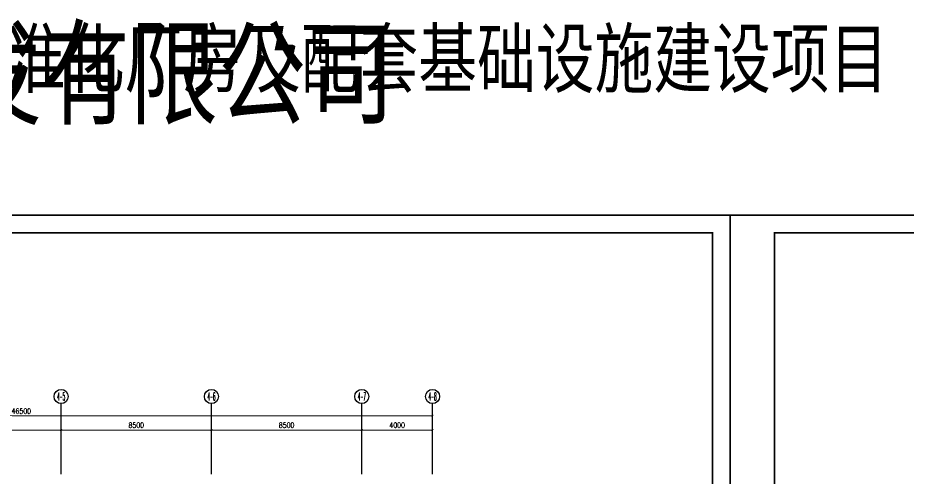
# Model space of a CAD drawing. Extents: x -124594 to 516503, y -3148 to 203159.
# Drawn here: x 125208 to 175555, y 120910 to 146940 of the extents above; entities that cross this region are included whole.
import ezdxf
from ezdxf.enums import TextEntityAlignment as Align

# ---------------------------------------------------------------- set-up
doc = ezdxf.new("R2018")
doc.units = 0
doc.header["$LTSCALE"] = 1000
doc.header["$MEASUREMENT"] = 0
for name, color, linetype in [('AXIS', 3, 'Continuous'), ('AXIS_TEXT', 7, 'Continuous'), ('PUB_TITLE', 4, 'Continuous'), ('TWT_TITLE', 7, 'Continuous'), ('图签目录', 255, 'Continuous'), ('打印框线', 7, 'Continuous'), ('标准打印框线2025-06-19-05-44', 7, 'Continuous')]:
    doc.layers.add(name, color=color, linetype=linetype)
doc.layers.add('建筑底图', color=8, linetype='Continuous', lineweight=5)
doc.styles.add('_TCH_AXIS', font='COMPLEX', dxfattribs={"bigfont": 'GBCBIG'})
doc.styles.add('_TCH_DIM_T3', font='SIMPLEX', dxfattribs={"width": 0.705882, "bigfont": 'GBCBIG'})
doc.styles.add('COMPLEX', font='COMPLEX')
doc.styles.get("Standard").update_dxf_attribs({"font": 'gbenor.shx', "bigfont": 'gbcbig.shx'})
doc.styles.add('宋体', font='宋体.ttf')
doc.dimstyles.new('_TCH_ARCH&&100', dxfattribs={"dimtxt": 297.5, "dimasz": 100, "dimexe": 250, "dimexo": 300, "dimgap": 126.25, "dimtad": 1, "dimdec": 0, "dimzin": 0, "dimdsep": 46, "dimtxsty": '_TCH_DIM_T3', "dimblk": 'ARCHTICK', "dimcen": 0.09, "dimclrt": 7, "dimazin": 2, "dimtfac": 1, "dimtdec": 0, "dimtix": 1, "dimtmove": 2, "dimatfit": 3, "dimfxl": 1, "dimtolj": 1, "dimtzin": 0, "dimarcsym": 0})

# ---------------------------------------------------------------- blocks, each defined once
blk = doc.blocks.new('_AXISO')
blk.add_circle((0, 0), 0.5)
at = {"layer": 'AXIS_TEXT', "style": 'COMPLEX', "width": 1.041667}
blk.add_attdef('A', text='', height=0.56, dxfattribs=at).set_placement((-0.25, -0.28), (0.25, -0.28), align=Align.FIT)
blk = doc.blocks.new('_ArchTick')
at = {"color": 0, "linetype": 'ByBlock', "const_width": 0.4}
blk.add_lwpolyline([(-0.5, -0.5), (0.5, 0.5)], dxfattribs=at)
blk = doc.blocks.new('*D160')
at = {"layer": 'AXIS', "color": 0, "lineweight": -2, "transparency": 16777216}
for p, q in [((102158, 121730), (102158, 124680)), ((102158, 124430), (148658, 124430)), ((148658, 121730), (148658, 124680))]:
    blk.add_line(p, q, dxfattribs=at)
at = {"layer": 'Defpoints', "color": 0, "transparency": 16777216}
for p in [(148658, 124430), (102158, 121430), (148658, 121430)]:
    blk.add_point(p, dxfattribs=at)
at = {"layer": 'AXIS', "color": 0, "lineweight": -2, "transparency": 16777216, "xscale": 100, "yscale": 100, "zscale": 100, "rotation": 180}
blk.add_blockref('_ArchTick', (102158, 124430), dxfattribs=at)
at = {"layer": 'AXIS', "color": 0, "lineweight": -2, "transparency": 16777216, "xscale": 100, "yscale": 100, "zscale": 100}
blk.add_blockref('_ArchTick', (148658, 124430), dxfattribs=at)
at = {"layer": 'AXIS', "color": 7, "transparency": 16777216, "insert": (125408, 124705), "char_height": 297.5, "attachment_point": 5, "style": '_TCH_DIM_T3'}
blk.add_mtext('\\A1;46500', dxfattribs=at)
blk = doc.blocks.new('*D161')
at = {"layer": 'AXIS', "color": 0, "lineweight": -2, "transparency": 16777216}
for p, q in [((144658, 121430), (144658, 123880)), ((148658, 121430), (148658, 123880)), ((144658, 123630), (148658, 123630))]:
    blk.add_line(p, q, dxfattribs=at)
at = {"layer": 'Defpoints', "color": 0, "transparency": 16777216}
for p in [(148658, 123630), (144658, 121130), (148658, 121130)]:
    blk.add_point(p, dxfattribs=at)
at = {"layer": 'AXIS', "color": 0, "lineweight": -2, "transparency": 16777216, "xscale": 100, "yscale": 100, "zscale": 100, "rotation": 180}
blk.add_blockref('_ArchTick', (144658, 123630), dxfattribs=at)
at = {"layer": 'AXIS', "color": 0, "lineweight": -2, "transparency": 16777216, "xscale": 100, "yscale": 100, "zscale": 100}
blk.add_blockref('_ArchTick', (148658, 123630), dxfattribs=at)
at = {"layer": 'AXIS', "color": 7, "transparency": 16777216, "insert": (146658, 123905), "char_height": 297.5, "attachment_point": 5, "style": '_TCH_DIM_T3'}
blk.add_mtext('\\A1;4000', dxfattribs=at)
blk = doc.blocks.new('*D162')
at = {"layer": 'AXIS', "color": 0, "lineweight": -2, "transparency": 16777216}
for p, q in [((136158, 121430), (136158, 123880)), ((144658, 121430), (144658, 123880)), ((136158, 123630), (144658, 123630))]:
    blk.add_line(p, q, dxfattribs=at)
at = {"layer": 'Defpoints', "color": 0, "transparency": 16777216}
for p in [(144658, 123630), (136158, 121130), (144658, 121130)]:
    blk.add_point(p, dxfattribs=at)
at = {"layer": 'AXIS', "color": 0, "lineweight": -2, "transparency": 16777216, "xscale": 100, "yscale": 100, "zscale": 100, "rotation": 180}
blk.add_blockref('_ArchTick', (136158, 123630), dxfattribs=at)
at = {"layer": 'AXIS', "color": 0, "lineweight": -2, "transparency": 16777216, "xscale": 100, "yscale": 100, "zscale": 100}
blk.add_blockref('_ArchTick', (144658, 123630), dxfattribs=at)
at = {"layer": 'AXIS', "color": 7, "transparency": 16777216, "insert": (140408, 123905), "char_height": 297.5, "attachment_point": 5, "style": '_TCH_DIM_T3'}
blk.add_mtext('\\A1;8500', dxfattribs=at)
blk = doc.blocks.new('*D163')
at = {"layer": 'AXIS', "color": 0, "lineweight": -2, "transparency": 16777216}
for p, q in [((127658, 121430), (127658, 123880)), ((136158, 121430), (136158, 123880)), ((127658, 123630), (136158, 123630))]:
    blk.add_line(p, q, dxfattribs=at)
at = {"layer": 'Defpoints', "color": 0, "transparency": 16777216}
for p in [(136158, 123630), (127658, 121130), (136158, 121130)]:
    blk.add_point(p, dxfattribs=at)
at = {"layer": 'AXIS', "color": 0, "lineweight": -2, "transparency": 16777216, "xscale": 100, "yscale": 100, "zscale": 100, "rotation": 180}
blk.add_blockref('_ArchTick', (127658, 123630), dxfattribs=at)
at = {"layer": 'AXIS', "color": 0, "lineweight": -2, "transparency": 16777216, "xscale": 100, "yscale": 100, "zscale": 100}
blk.add_blockref('_ArchTick', (136158, 123630), dxfattribs=at)
at = {"layer": 'AXIS', "color": 7, "transparency": 16777216, "insert": (131908, 123905), "char_height": 297.5, "attachment_point": 5, "style": '_TCH_DIM_T3'}
blk.add_mtext('\\A1;8500', dxfattribs=at)
blk = doc.blocks.new('*D164')
at = {"layer": 'AXIS', "color": 0, "lineweight": -2, "transparency": 16777216}
for p, q in [((119158, 121430), (119158, 123880)), ((127658, 121430), (127658, 123880)), ((119158, 123630), (127658, 123630))]:
    blk.add_line(p, q, dxfattribs=at)
at = {"layer": 'Defpoints', "color": 0, "transparency": 16777216}
for p in [(127658, 123630), (119158, 121130), (127658, 121130)]:
    blk.add_point(p, dxfattribs=at)
at = {"layer": 'AXIS', "color": 0, "lineweight": -2, "transparency": 16777216, "xscale": 100, "yscale": 100, "zscale": 100, "rotation": 180}
blk.add_blockref('_ArchTick', (119158, 123630), dxfattribs=at)
at = {"layer": 'AXIS', "color": 0, "lineweight": -2, "transparency": 16777216, "xscale": 100, "yscale": 100, "zscale": 100}
blk.add_blockref('_ArchTick', (127658, 123630), dxfattribs=at)
at = {"layer": 'AXIS', "color": 7, "transparency": 16777216, "insert": (123408, 123905), "char_height": 297.5, "attachment_point": 5, "style": '_TCH_DIM_T3'}
blk.add_mtext('\\A1;8500', dxfattribs=at)
blk = doc.blocks.new('ztwj08_202506190545')
at = {"layer": '图签目录', "lineweight": 30, "width": 0.8, "flags": 104}
for tag, p in [('建设单位', (101550, 2466)), ('工程名称', (109550, 2492)), ('图纸名称', (117550, 2500))]:
    blk.add_attdef(tag, text='', height=300, dxfattribs=at).set_placement(p, align=Align.MIDDLE_CENTER)
at = {"layer": '图签目录', "style": '宋体', "width": 0.8}
for tag, p in [('图纸编号', (123858, 2513)), ('图纸时间', (115675, 1528)), ('设计号', (119550, 1500))]:
    blk.add_attdef(tag, text='', height=300, dxfattribs=at).set_placement(p, align=Align.MIDDLE)
for tag, p in [('65', (121547, 1364)), ('3', (123847, 1347))]:
    blk.add_attdef(tag, text='', height=300, dxfattribs=at).set_placement(p, align=Align.CENTER)
blk = doc.blocks.new('ztwj06_202506190545')
at = {"layer": 'TWT_TITLE', "const_width": 80}
blk.add_lwpolyline([(83100, 1000), (83100, 58400)], dxfattribs=at)
at = {"layer": '图签目录', "lineweight": 30, "width": 0.8, "flags": 104}
for tag, p in [('建设单位', (59500, 2466)), ('工程名称', (67500, 2492)), ('图纸名称', (75500, 2500))]:
    blk.add_attdef(tag, text='', height=300, dxfattribs=at).set_placement(p, align=Align.MIDDLE_CENTER)
at = {"layer": '图签目录', "style": '宋体', "width": 0.8}
for tag, p in [('图纸编号', (81808, 2513)), ('图纸时间', (73625, 1528)), ('设计号', (77500, 1500))]:
    blk.add_attdef(tag, text='', height=300, dxfattribs=at).set_placement(p, align=Align.MIDDLE)
for tag, p in [('65', (79497, 1364)), ('3', (81797, 1347))]:
    blk.add_attdef(tag, text='', height=300, dxfattribs=at).set_placement(p, align=Align.CENTER)
blk = doc.blocks.new('HGSDEWS')
at = {"layer": 'AXIS', "color": 8}
for p, q in [((127658.3, 121129.9), (127658.3, 125129.9)), ((136158.3, 121129.9), (136158.3, 125129.9)), ((144658.3, 121129.9), (144658.3, 125129.9)), ((148658.3, 121129.9), (148658.3, 125129.9))]:
    blk.add_line(p, q, dxfattribs=at)
ref = blk.add_blockref('_AXISO', (127658.3, 125529.9), dxfattribs=dict(at, xscale=800, yscale=800, zscale=800))
ref.add_attrib('A', '4-5', dxfattribs={"layer": 'AXIS_TEXT', "color": 8, "height": 452.55, "style": '_TCH_AXIS', "width": 0.344262}).set_placement((127432.1, 125303.6), (127884.6, 125303.6), align=Align.FIT)
ref = blk.add_blockref('_AXISO', (136158.3, 125529.9), dxfattribs=dict(at, xscale=800, yscale=800, zscale=800))
ref.add_attrib('A', '4-6', dxfattribs={"layer": 'AXIS_TEXT', "color": 8, "height": 452.55, "style": '_TCH_AXIS', "width": 0.344262}).set_placement((135932.1, 125303.6), (136384.6, 125303.6), align=Align.FIT)
ref = blk.add_blockref('_AXISO', (144658.3, 125529.9), dxfattribs=dict(at, xscale=800, yscale=800, zscale=800))
ref.add_attrib('A', '4-7', dxfattribs={"layer": 'AXIS_TEXT', "color": 8, "height": 452.55, "style": '_TCH_AXIS', "width": 0.344262}).set_placement((144432.1, 125303.6), (144884.6, 125303.6), align=Align.FIT)
ref = blk.add_blockref('_AXISO', (148658.3, 125529.9), dxfattribs=dict(at, xscale=800, yscale=800, zscale=800))
ref.add_attrib('A', '4-8', dxfattribs={"layer": 'AXIS_TEXT', "color": 8, "height": 452.55, "style": '_TCH_AXIS', "width": 0.344262}).set_placement((148432.1, 125303.6), (148884.6, 125303.6), align=Align.FIT)
for p1, p2, distance, picture, middle in [((102158.3, 121429.9), (148658.3, 121429.9), 3000, '*D160', (125408.3, 124704.9)), ((119158.3, 121129.9), (127658.3, 121129.9), 2500, '*D164', (123408.3, 123904.9)), ((127658.3, 121129.9), (136158.3, 121129.9), 2500, '*D163', (131908.3, 123904.9)), ((136158.3, 121129.9), (144658.3, 121129.9), 2500, '*D162', (140408.3, 123904.9)), ((144658.3, 121129.9), (148658.3, 121129.9), 2500, '*D161', (146658.3, 123904.9))]:
    dim = blk.add_aligned_dim(p1=p1, p2=p2, distance=distance, dimstyle='_TCH_ARCH&&100', dxfattribs=at)
    dim.commit()
    dim.dimension.update_dxf_attribs({"geometry": picture, "text_midpoint": middle})

msp = doc.modelspace()

# ---------------------------------------------------------------- linework, layer by layer
at = {"layer": 'PUB_TITLE'}
for points in [[(81390, 76379), (165490, 76379), (165490, 135779), (81390, 135779)], [(165490, 76379), (249590, 76379), (249590, 135779), (165490, 135779)]]:
    msp.add_lwpolyline(points, close=True, dxfattribs=at)
at = {"layer": 'PUB_TITLE', "const_width": 100}
for points in [[(83890, 77379), (164490, 77379), (164490, 134779), (83890, 134779)], [(167990, 77379), (248590, 77379), (248590, 134779), (167990, 134779)]]:
    msp.add_lwpolyline(points, close=True, dxfattribs=at)
at = {"layer": '打印框线'}
for points in [[(81390, 76379), (81390, 135779), (165490, 135779), (165490, 76379)], [(165490, 76379), (165490, 135779), (249590, 135779), (249590, 76379)]]:
    msp.add_lwpolyline(points, close=True, dxfattribs=at)
at = {"layer": '标准打印框线2025-06-19-05-44', "const_width": 20}
for points in [[(81390, 76379), (165490, 76379), (165490, 135779), (81390, 135779)], [(165490, 76379), (249590, 76379), (249590, 135779), (165490, 135779)]]:
    msp.add_lwpolyline(points, close=True, dxfattribs=at)

# ---------------------------------------------------------------- block references
at = {"layer": '建筑底图'}
msp.add_blockref('HGSDEWS', (0, 0), dxfattribs=at)
at = {"layer": '打印框线'}
ref = msp.add_blockref('ztwj08_202506190545', (-44760, 143749), dxfattribs=at)
lines = msp.add_mtext('\\W0.8000;麻阳苗族自治县工业园投资开发有限公司', dxfattribs={"layer": '图签目录', "insert": (56790, 146215), "char_height": 4792.03, "attachment_point": 1})
ref.add_attrib('建设单位', '', (56790, 146215), dxfattribs={"flags": 104}).embed_mtext(lines)
lines = msp.add_mtext('\\W0.8000;怀化市麻阳苗族自治县省级工业集中区标准化厂房及配套基础设施建设项目', dxfattribs={"layer": '图签目录', "insert": (64790, 146241), "char_height": 3194.69, "attachment_point": 1})
ref.add_attrib('工程名称', '', (64790, 146241), dxfattribs={"flags": 104}).embed_mtext(lines)
msp.add_blockref('ztwj06_202506190545', (81390, 76379), dxfattribs=at)

doc.saveas('drawing.dxf')
